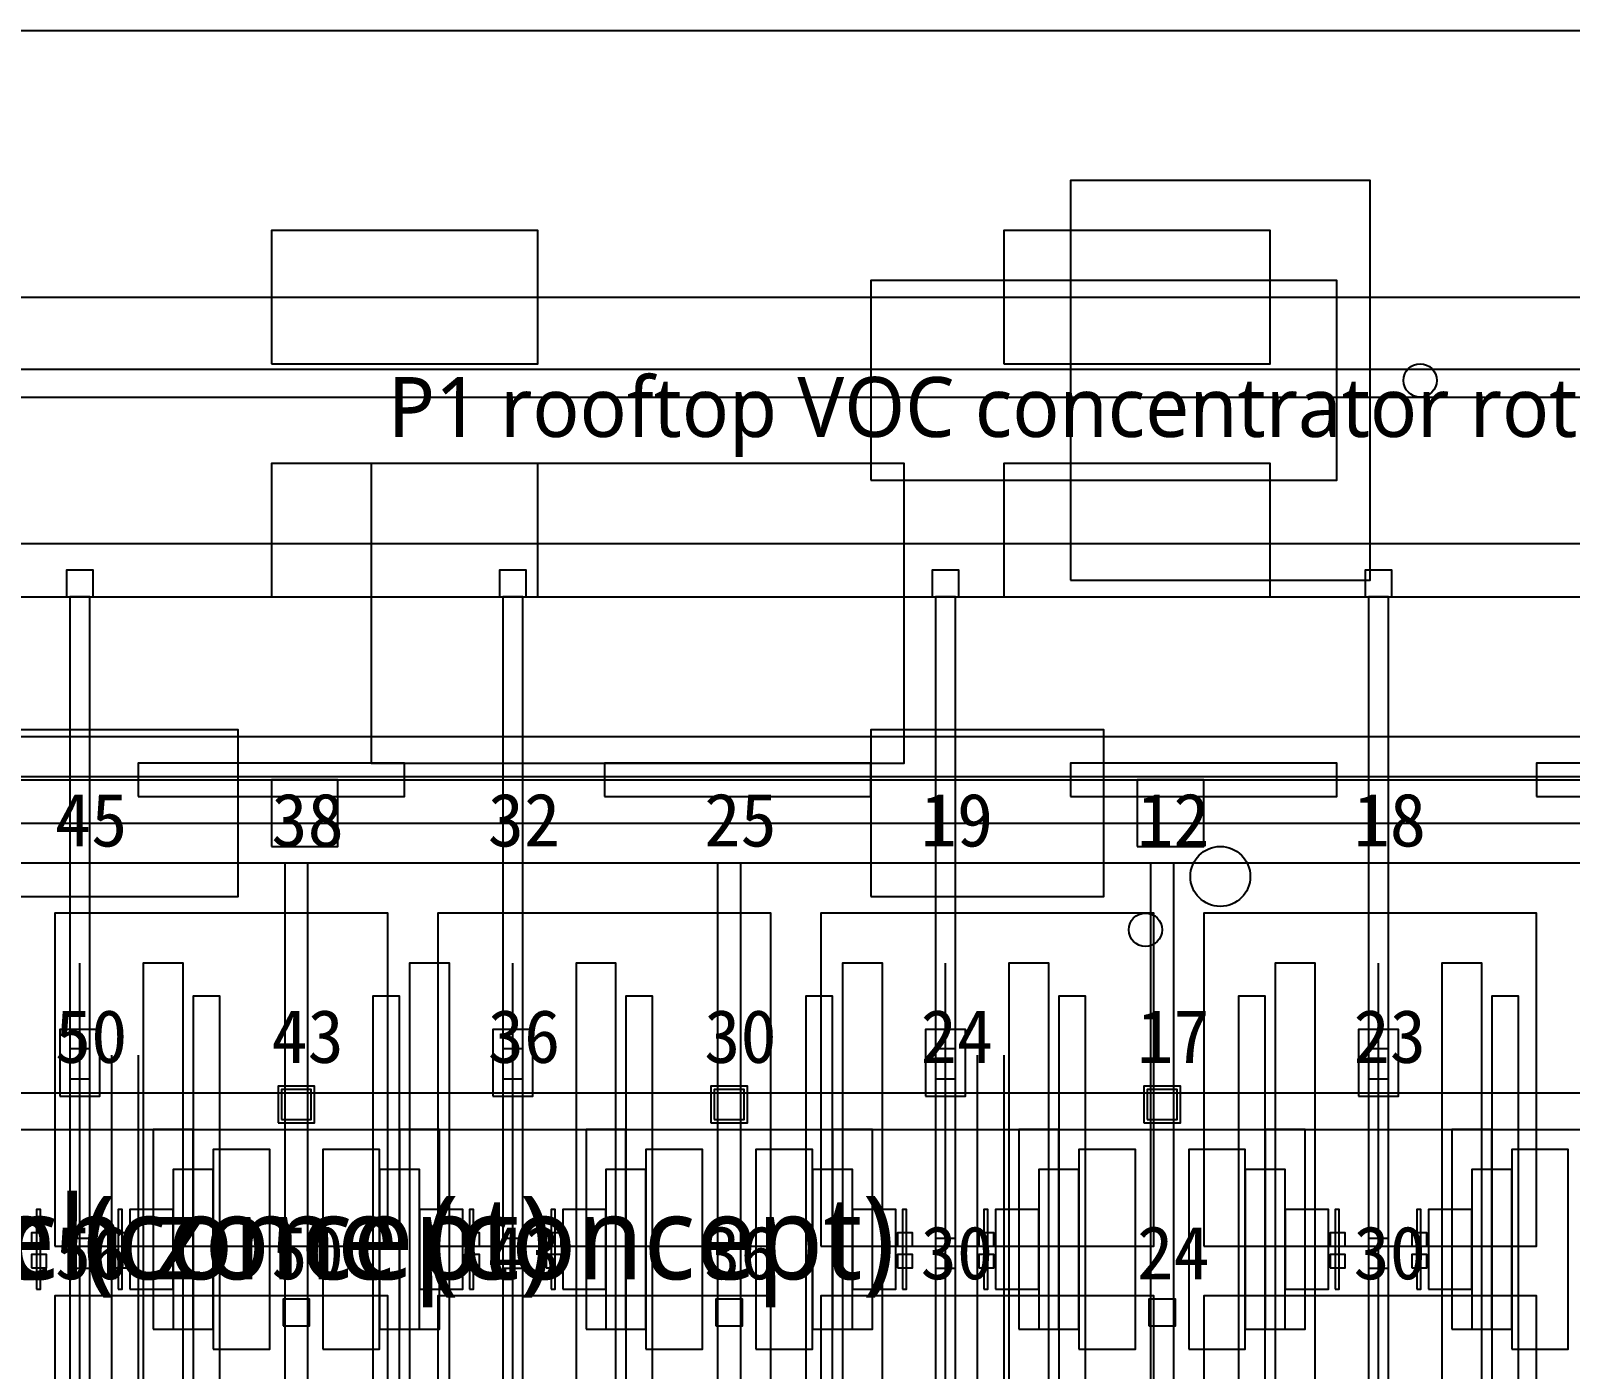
# Model space of a CAD drawing. Header units: metres. Extents: x -1640 to 1560, y -268 to 2338.
# Drawn here: x -119.22 to -72.99, y 2101.8 to 2142 of the extents above; entities that cross this region are included whole.
import ezdxf

# ---------------------------------------------------------------- set-up
doc = ezdxf.new("R2010")
doc.units = ezdxf.units.M
for name, color, linetype in [('1F_EHS_EXIT_DOOR_CONCEPT', 3, 'Continuous'), ('1F_EHS_EXTINGUISHER_HYDRANT_CABINET_CONCEPT', 1, 'Continuous'), ('1F_ELEC', 6, 'Continuous'), ('1F_STRUCT_COLUMN', 8, 'Continuous'), ('1F_SUPPORT', 4, 'Continuous'), ('1F_ZONE', 3, 'Continuous'), ('2F_CSF_LATERAL_RACK_CONCEPT', 9, 'Continuous'), ('2F_EHS_EXIT_DOOR_CONCEPT', 3, 'Continuous'), ('2F_EHS_EXTINGUISHER_HYDRANT_CABINET_CONCEPT', 1, 'Continuous'), ('2F_RFG', 5, 'Continuous'), ('2F_STRUCT_COLUMN', 8, 'Continuous'), ('2F_SUPPORT', 4, 'Continuous'), ('2F_VMB', 6, 'Continuous'), ('2F_ZONE', 3, 'Continuous'), ('3F_CLEANROOM_OVERHEAD_PIPE_DUCT_CONCEPT', 9, 'Continuous'), ('3F_EHS_EGRESS_DIST_M', 2, 'Continuous'), ('3F_EHS_EXIT_DOOR_CONCEPT', 3, 'Continuous'), ('3F_EHS_EXTINGUISHER_HYDRANT_CABINET_CONCEPT', 1, 'Continuous'), ('3F_ETCH', 2, 'Continuous'), ('3F_FOUP', 5, 'Continuous'), ('3F_OHT', 9, 'Continuous'), ('3F_OHTV', 1, 'Continuous'), ('3F_STRUCT_COLUMN', 8, 'Continuous'), ('3F_SUPPORT', 4, 'Continuous'), ('3F_TBAR', 6, 'Continuous'), ('3F_TEXT', 7, 'Continuous'), ('3F_ZONE', 3, 'Continuous'), ('4F_DCC', 3, 'Continuous'), ('4F_FFU', 1, 'Continuous'), ('4F_MAU', 2, 'Continuous'), ('4F_STRUCT_PLENUM_TRUSS_CONCEPT', 9, 'Continuous'), ('4F_SUPPORT', 4, 'Continuous'), ('4F_ZONE', 3, 'Continuous'), ('5F_EHS_EXIT_DOOR_CONCEPT', 3, 'Continuous'), ('5F_EHS_EXTINGUISHER_HYDRANT_CABINET_CONCEPT', 1, 'Continuous'), ('5F_ELEC', 6, 'Continuous'), ('5F_STRUCT_COLUMN', 8, 'Continuous'), ('5F_SUPPORT', 4, 'Continuous'), ('5F_ZONE', 3, 'Continuous'), ('6F_CSF_LATERAL_RACK_CONCEPT', 9, 'Continuous'), ('6F_EHS_EXIT_DOOR_CONCEPT', 3, 'Continuous'), ('6F_EHS_EXTINGUISHER_HYDRANT_CABINET_CONCEPT', 1, 'Continuous'), ('6F_RFG', 5, 'Continuous'), ('6F_STRUCT_COLUMN', 8, 'Continuous'), ('6F_SUPPORT', 4, 'Continuous'), ('6F_VMB', 6, 'Continuous'), ('6F_ZONE', 3, 'Continuous'), ('7F_CLEANROOM_OVERHEAD_PIPE_DUCT_CONCEPT', 9, 'Continuous'), ('7F_EHS_EGRESS_DIST_M', 2, 'Continuous'), ('7F_EHS_EXIT_DOOR_CONCEPT', 3, 'Continuous'), ('7F_EHS_EXTINGUISHER_HYDRANT_CABINET_CONCEPT', 1, 'Continuous'), ('7F_ETCH', 2, 'Continuous'), ('7F_FOUP', 5, 'Continuous'), ('7F_OHT', 9, 'Continuous'), ('7F_OHTV', 1, 'Continuous'), ('7F_STRUCT_COLUMN', 8, 'Continuous'), ('7F_SUPPORT', 4, 'Continuous'), ('7F_TBAR', 6, 'Continuous'), ('7F_TEXT', 7, 'Continuous'), ('7F_ZONE', 3, 'Continuous'), ('8F_DCC', 3, 'Continuous'), ('8F_FFU', 1, 'Continuous'), ('8F_MAU', 2, 'Continuous'), ('8F_STRUCT_PLENUM_TRUSS_CONCEPT', 9, 'Continuous'), ('8F_SUPPORT', 4, 'Continuous'), ('8F_ZONE', 3, 'Continuous'), ('EHS_TREATED_EXHAUST', 30, 'Continuous'), ('OUTLINE', 7, 'Continuous'), ('RF_RSC', 4, 'Continuous'), ('RF_STACK', 2, 'Continuous'), ('UTIL_CHW.R_CONCEPT', 2, 'Continuous'), ('UTIL_CHW.S_CONCEPT', 1, 'Continuous'), ('UTIL_ELEC.EMERG_CONCEPT', 4, 'Continuous'), ('UTIL_ELEC.MV_CONCEPT', 1, 'Continuous'), ('UTIL_ELEC.UPS_CONCEPT', 3, 'Continuous'), ('UTIL_EXH.HEAT_CONCEPT', 1, 'Continuous'), ('UTIL_EXH.VOC_CONCEPT', 6, 'Continuous'), ('UTIL_PCW.R_CONCEPT', 1, 'Continuous'), ('UTIL_PCW.S_CONCEPT', 6, 'Continuous'), ('UTIL_PLANT', 2, 'Continuous'), ('UTIL_TEXT', 7, 'Continuous'), ('UTIL_UPW.R_CONCEPT', 2, 'Continuous'), ('UTIL_UPW.S_CONCEPT', 1, 'Continuous')]:
    doc.layers.add(name, color=color, linetype=linetype)
doc.styles.add('KO', font='malgun.ttf')

msp = doc.modelspace()

# ---------------------------------------------------------------- linework, layer by layer
at = {"layer": '1F_EHS_EXIT_DOOR_CONCEPT'}
msp.add_circle((-83.5, 2116.6), 0.9, dxfattribs=at)
at = {"layer": '1F_EHS_EXTINGUISHER_HYDRANT_CABINET_CONCEPT'}
for centre in [(-77.5, 2131.5), (-85.75, 2115)]:
    msp.add_circle(centre, 0.5, dxfattribs=at)
at = {"layer": '1F_ELEC'}
for points in [[(-112, 2132), (-104, 2132), (-104, 2136), (-112, 2136)], [(-90, 2132), (-82, 2132), (-82, 2136), (-90, 2136)], [(-112, 2125), (-104, 2125), (-104, 2129), (-112, 2129)], [(-90, 2125), (-82, 2125), (-82, 2129), (-90, 2129)]]:
    msp.add_lwpolyline(points, close=True, dxfattribs=at)
at = {"layer": '1F_STRUCT_COLUMN'}
for points in [[(-111.8, 2109.2), (-110.7, 2109.2), (-110.7, 2110.3), (-111.8, 2110.3)], [(-98.8, 2109.2), (-97.7, 2109.2), (-97.7, 2110.3), (-98.8, 2110.3)], [(-85.8, 2109.2), (-84.7, 2109.2), (-84.7, 2110.3), (-85.8, 2110.3)]]:
    msp.add_lwpolyline(points, close=True, dxfattribs=at)
at = {"layer": '1F_SUPPORT'}
msp.add_lwpolyline([(-88, 2125.5), (-79, 2125.5), (-79, 2137.5), (-88, 2137.5)], close=True, dxfattribs=at)
at = {"layer": '1F_ZONE'}
msp.add_lwpolyline([(-223.5, 1966), (1, 1966), (1, 2117), (-223.5, 2117)], close=True, dxfattribs=at)
at = {"layer": '2F_CSF_LATERAL_RACK_CONCEPT'}
for points in [[(-114.35, 1970), (-113.55, 1970), (-113.55, 2113), (-114.35, 2113)], [(-108.95, 1970), (-108.15, 1970), (-108.15, 2113), (-108.95, 2113)], [(-101.35, 1970), (-100.55, 1970), (-100.55, 2113), (-101.35, 2113)], [(-95.95, 1970), (-95.15, 1970), (-95.15, 2113), (-95.95, 2113)], [(-88.35, 1970), (-87.55, 1970), (-87.55, 2113), (-88.35, 2113)], [(-82.95, 1970), (-82.15, 1970), (-82.15, 2113), (-82.95, 2113)], [(-75.35, 1970), (-74.55, 1970), (-74.55, 2113), (-75.35, 2113)]]:
    msp.add_lwpolyline(points, close=True, dxfattribs=at)
at = {"layer": '2F_EHS_EXIT_DOOR_CONCEPT'}
msp.add_circle((-83.5, 2116.6), 0.9, dxfattribs=at)
at = {"layer": '2F_EHS_EXTINGUISHER_HYDRANT_CABINET_CONCEPT'}
msp.add_circle((-77.5, 2131.5), 0.5, dxfattribs=at)
at = {"layer": '2F_RFG'}
for points in [[(-115.55, 2103), (-114.35, 2103), (-114.35, 2109), (-115.55, 2109)], [(-108.15, 2103), (-106.95, 2103), (-106.95, 2109), (-108.15, 2109)], [(-102.55, 2103), (-101.35, 2103), (-101.35, 2109), (-102.55, 2109)], [(-95.15, 2103), (-93.95, 2103), (-93.95, 2109), (-95.15, 2109)], [(-89.55, 2103), (-88.35, 2103), (-88.35, 2109), (-89.55, 2109)], [(-82.15, 2103), (-80.95, 2103), (-80.95, 2109), (-82.15, 2109)], [(-76.55, 2103), (-75.35, 2103), (-75.35, 2109), (-76.55, 2109)]]:
    msp.add_lwpolyline(points, close=True, dxfattribs=at)
at = {"layer": '2F_STRUCT_COLUMN'}
for points in [[(-111.7, 2109.3), (-110.8, 2109.3), (-110.8, 2110.2), (-111.7, 2110.2)], [(-98.7, 2109.3), (-97.8, 2109.3), (-97.8, 2110.2), (-98.7, 2110.2)], [(-85.7, 2109.3), (-84.8, 2109.3), (-84.8, 2110.2), (-85.7, 2110.2)]]:
    msp.add_lwpolyline(points, close=True, dxfattribs=at)
at = {"layer": '2F_SUPPORT'}
msp.add_lwpolyline([(-88, 2125.5), (-79, 2125.5), (-79, 2137.5), (-88, 2137.5)], close=True, dxfattribs=at)
at = {"layer": '2F_VMB'}
for points in [[(-118.35, 2110), (-117.15, 2110), (-117.15, 2112), (-118.35, 2112)], [(-105.35, 2110), (-104.15, 2110), (-104.15, 2112), (-105.35, 2112)], [(-92.35, 2110), (-91.15, 2110), (-91.15, 2112), (-92.35, 2112)], [(-79.35, 2110), (-78.15, 2110), (-78.15, 2112), (-79.35, 2112)]]:
    msp.add_lwpolyline(points, close=True, dxfattribs=at)
at = {"layer": '2F_ZONE'}
msp.add_lwpolyline([(-223.5, 1966), (1, 1966), (1, 2117), (-223.5, 2117)], close=True, dxfattribs=at)
at = {"layer": '3F_CLEANROOM_OVERHEAD_PIPE_DUCT_CONCEPT'}
for points in [[(-115.85, 1969), (-114.65, 1969), (-114.65, 2114), (-115.85, 2114)], [(-107.85, 1969), (-106.65, 1969), (-106.65, 2114), (-107.85, 2114)], [(-102.85, 1969), (-101.65, 1969), (-101.65, 2114), (-102.85, 2114)], [(-94.85, 1969), (-93.65, 1969), (-93.65, 2114), (-94.85, 2114)], [(-89.85, 1969), (-88.65, 1969), (-88.65, 2114), (-89.85, 2114)], [(-81.85, 1969), (-80.65, 1969), (-80.65, 2114), (-81.85, 2114)], [(-76.85, 1969), (-75.65, 1969), (-75.65, 2114), (-76.85, 2114)]]:
    msp.add_lwpolyline(points, close=True, dxfattribs=at)
at = {"layer": '3F_EHS_EXIT_DOOR_CONCEPT'}
msp.add_circle((-83.5, 2116.6), 0.9, dxfattribs=at)
at = {"layer": '3F_EHS_EXTINGUISHER_HYDRANT_CABINET_CONCEPT'}
msp.add_circle((-77.5, 2131.5), 0.5, dxfattribs=at)
at = {"layer": '3F_ETCH'}
for points in [[(-113.75, 2102.4), (-112.05, 2102.4), (-112.05, 2108.4), (-113.75, 2108.4)], [(-110.45, 2102.4), (-108.75, 2102.4), (-108.75, 2108.4), (-110.45, 2108.4)], [(-100.75, 2102.4), (-99.05, 2102.4), (-99.05, 2108.4), (-100.75, 2108.4)], [(-97.45, 2102.4), (-95.75, 2102.4), (-95.75, 2108.4), (-97.45, 2108.4)], [(-87.75, 2102.4), (-86.05, 2102.4), (-86.05, 2108.4), (-87.75, 2108.4)], [(-84.45, 2102.4), (-82.75, 2102.4), (-82.75, 2108.4), (-84.45, 2108.4)], [(-74.75, 2102.4), (-73.05, 2102.4), (-73.05, 2108.4), (-74.75, 2108.4)], [(-114.95, 2103), (-113.75, 2103), (-113.75, 2107.8), (-114.95, 2107.8)], [(-108.75, 2103), (-107.55, 2103), (-107.55, 2107.8), (-108.75, 2107.8)], [(-101.95, 2103), (-100.75, 2103), (-100.75, 2107.8), (-101.95, 2107.8)], [(-95.75, 2103), (-94.55, 2103), (-94.55, 2107.8), (-95.75, 2107.8)], [(-88.95, 2103), (-87.75, 2103), (-87.75, 2107.8), (-88.95, 2107.8)], [(-82.75, 2103), (-81.55, 2103), (-81.55, 2107.8), (-82.75, 2107.8)], [(-75.95, 2103), (-74.75, 2103), (-74.75, 2107.8), (-75.95, 2107.8)], [(-116.25, 2104.2), (-114.95, 2104.2), (-114.95, 2106.6), (-116.25, 2106.6)], [(-107.55, 2104.2), (-106.25, 2104.2), (-106.25, 2106.6), (-107.55, 2106.6)], [(-103.25, 2104.2), (-101.95, 2104.2), (-101.95, 2106.6), (-103.25, 2106.6)], [(-94.55, 2104.2), (-93.25, 2104.2), (-93.25, 2106.6), (-94.55, 2106.6)], [(-90.25, 2104.2), (-88.95, 2104.2), (-88.95, 2106.6), (-90.25, 2106.6)], [(-81.55, 2104.2), (-80.25, 2104.2), (-80.25, 2106.6), (-81.55, 2106.6)], [(-77.25, 2104.2), (-75.95, 2104.2), (-75.95, 2106.6), (-77.25, 2106.6)]]:
    msp.add_lwpolyline(points, close=True, dxfattribs=at)
at = {"layer": '3F_FOUP'}
for points in [[(-119.2, 2105.5), (-118.75, 2105.5), (-118.75, 2105.9), (-119.2, 2105.9)], [(-116.75, 2105.5), (-116.3, 2105.5), (-116.3, 2105.9), (-116.75, 2105.9)], [(-106.2, 2105.5), (-105.75, 2105.5), (-105.75, 2105.9), (-106.2, 2105.9)], [(-103.75, 2105.5), (-103.3, 2105.5), (-103.3, 2105.9), (-103.75, 2105.9)], [(-93.2, 2105.5), (-92.75, 2105.5), (-92.75, 2105.9), (-93.2, 2105.9)], [(-90.75, 2105.5), (-90.3, 2105.5), (-90.3, 2105.9), (-90.75, 2105.9)], [(-80.2, 2105.5), (-79.75, 2105.5), (-79.75, 2105.9), (-80.2, 2105.9)], [(-77.75, 2105.5), (-77.3, 2105.5), (-77.3, 2105.9), (-77.75, 2105.9)], [(-119.2, 2104.85), (-118.75, 2104.85), (-118.75, 2105.25), (-119.2, 2105.25)], [(-116.75, 2104.85), (-116.3, 2104.85), (-116.3, 2105.25), (-116.75, 2105.25)], [(-106.2, 2104.85), (-105.75, 2104.85), (-105.75, 2105.25), (-106.2, 2105.25)], [(-103.75, 2104.85), (-103.3, 2104.85), (-103.3, 2105.25), (-103.75, 2105.25)], [(-93.2, 2104.85), (-92.75, 2104.85), (-92.75, 2105.25), (-93.2, 2105.25)], [(-90.75, 2104.85), (-90.3, 2104.85), (-90.3, 2105.25), (-90.75, 2105.25)], [(-80.2, 2104.85), (-79.75, 2104.85), (-79.75, 2105.25), (-80.2, 2105.25)], [(-77.75, 2104.85), (-77.3, 2104.85), (-77.3, 2105.25), (-77.75, 2105.25)]]:
    msp.add_lwpolyline(points, close=True, dxfattribs=at)
at = {"layer": '3F_OHT'}
for p, q in [((-117.75, 2045.5), (-117.75, 2114)), ((-104.75, 2045.5), (-104.75, 2114)), ((-91.75, 2045.5), (-91.75, 2114)), ((-78.75, 2045.5), (-78.75, 2114))]:
    msp.add_line(p, q, dxfattribs=at)
at = {"layer": '3F_OHTV'}
for points in [[(-118.05, 2110.52), (-117.45, 2110.52), (-117.45, 2111.42), (-118.05, 2111.42)], [(-105.05, 2110.52), (-104.45, 2110.52), (-104.45, 2111.42), (-105.05, 2111.42)], [(-92.05, 2110.52), (-91.45, 2110.52), (-91.45, 2111.42), (-92.05, 2111.42)], [(-79.05, 2110.52), (-78.45, 2110.52), (-78.45, 2111.42), (-79.05, 2111.42)], [(-118.05, 2104.83), (-117.45, 2104.83), (-117.45, 2105.73), (-118.05, 2105.73)], [(-105.05, 2104.83), (-104.45, 2104.83), (-104.45, 2105.73), (-105.05, 2105.73)], [(-92.05, 2104.83), (-91.45, 2104.83), (-91.45, 2105.73), (-92.05, 2105.73)], [(-79.05, 2104.83), (-78.45, 2104.83), (-78.45, 2105.73), (-79.05, 2105.73)]]:
    msp.add_lwpolyline(points, close=True, dxfattribs=at)
at = {"layer": '3F_STRUCT_COLUMN'}
for points in [[(-111.65, 2103.1), (-110.85, 2103.1), (-110.85, 2103.9), (-111.65, 2103.9)], [(-98.65, 2103.1), (-97.85, 2103.1), (-97.85, 2103.9), (-98.65, 2103.9)], [(-85.65, 2103.1), (-84.85, 2103.1), (-84.85, 2103.9), (-85.65, 2103.9)]]:
    msp.add_lwpolyline(points, close=True, dxfattribs=at)
at = {"layer": '3F_SUPPORT'}
msp.add_lwpolyline([(-88, 2125.5), (-79, 2125.5), (-79, 2137.5), (-88, 2137.5)], close=True, dxfattribs=at)
at = {"layer": '3F_TBAR'}
for points in [[(-119.05, 2104.2), (-118.93, 2104.2), (-118.93, 2106.6), (-119.05, 2106.6)], [(-116.6, 2104.2), (-116.48, 2104.2), (-116.48, 2106.6), (-116.6, 2106.6)], [(-106.05, 2104.2), (-105.93, 2104.2), (-105.93, 2106.6), (-106.05, 2106.6)], [(-103.6, 2104.2), (-103.48, 2104.2), (-103.48, 2106.6), (-103.6, 2106.6)], [(-93.05, 2104.2), (-92.93, 2104.2), (-92.93, 2106.6), (-93.05, 2106.6)], [(-90.6, 2104.2), (-90.48, 2104.2), (-90.48, 2106.6), (-90.6, 2106.6)], [(-80.05, 2104.2), (-79.93, 2104.2), (-79.93, 2106.6), (-80.05, 2106.6)], [(-77.6, 2104.2), (-77.48, 2104.2), (-77.48, 2106.6), (-77.6, 2106.6)]]:
    msp.add_lwpolyline(points, close=True, dxfattribs=at)
at = {"layer": '3F_ZONE'}
msp.add_lwpolyline([(-223.5, 1966), (1, 1966), (1, 2117), (-223.5, 2117)], close=True, dxfattribs=at)
at = {"layer": '4F_DCC'}
for points in [[(-116, 2119), (-108, 2119), (-108, 2120), (-116, 2120)], [(-102, 2119), (-94, 2119), (-94, 2120), (-102, 2120)], [(-88, 2119), (-80, 2119), (-80, 2120), (-88, 2120)], [(-74, 2119), (-66, 2119), (-66, 2120), (-74, 2120)]]:
    msp.add_lwpolyline(points, close=True, dxfattribs=at)
at = {"layer": '4F_FFU'}
for points in [[(-118.5, 2105.5), (-108.5, 2105.5), (-108.5, 2115.5), (-118.5, 2115.5)], [(-107, 2105.5), (-97, 2105.5), (-97, 2115.5), (-107, 2115.5)], [(-95.5, 2105.5), (-85.5, 2105.5), (-85.5, 2115.5), (-95.5, 2115.5)], [(-84, 2105.5), (-74, 2105.5), (-74, 2115.5), (-84, 2115.5)], [(-118.5, 2094), (-108.5, 2094), (-108.5, 2104), (-118.5, 2104)], [(-107, 2094), (-97, 2094), (-97, 2104), (-107, 2104)], [(-95.5, 2094), (-85.5, 2094), (-85.5, 2104), (-95.5, 2104)], [(-84, 2094), (-74, 2094), (-74, 2104), (-84, 2104)]]:
    msp.add_lwpolyline(points, close=True, dxfattribs=at)
at = {"layer": '4F_MAU'}
msp.add_lwpolyline([(-94, 2128.5), (-80, 2128.5), (-80, 2134.5), (-94, 2134.5)], close=True, dxfattribs=at)
at = {"layer": '4F_STRUCT_PLENUM_TRUSS_CONCEPT'}
for points in [[(-111.6, 1966), (-110.9, 1966), (-110.9, 2117), (-111.6, 2117)], [(-98.6, 1966), (-97.9, 1966), (-97.9, 2117), (-98.6, 2117)], [(-85.6, 1966), (-84.9, 1966), (-84.9, 2117), (-85.6, 2117)]]:
    msp.add_lwpolyline(points, close=True, dxfattribs=at)
at = {"layer": '4F_SUPPORT'}
msp.add_lwpolyline([(-88, 2125.5), (-79, 2125.5), (-79, 2137.5), (-88, 2137.5)], close=True, dxfattribs=at)
at = {"layer": '4F_ZONE'}
msp.add_lwpolyline([(-223.5, 1966), (1, 1966), (1, 2117), (-223.5, 2117)], close=True, dxfattribs=at)
at = {"layer": '5F_EHS_EXIT_DOOR_CONCEPT'}
msp.add_circle((-83.5, 2116.6), 0.9, dxfattribs=at)
at = {"layer": '5F_EHS_EXTINGUISHER_HYDRANT_CABINET_CONCEPT'}
for centre in [(-77.5, 2131.5), (-85.75, 2115)]:
    msp.add_circle(centre, 0.5, dxfattribs=at)
at = {"layer": '5F_ELEC'}
for points in [[(-112, 2132), (-104, 2132), (-104, 2136), (-112, 2136)], [(-90, 2132), (-82, 2132), (-82, 2136), (-90, 2136)], [(-112, 2125), (-104, 2125), (-104, 2129), (-112, 2129)], [(-90, 2125), (-82, 2125), (-82, 2129), (-90, 2129)]]:
    msp.add_lwpolyline(points, close=True, dxfattribs=at)
at = {"layer": '5F_STRUCT_COLUMN'}
for points in [[(-111.8, 2109.2), (-110.7, 2109.2), (-110.7, 2110.3), (-111.8, 2110.3)], [(-98.8, 2109.2), (-97.7, 2109.2), (-97.7, 2110.3), (-98.8, 2110.3)], [(-85.8, 2109.2), (-84.7, 2109.2), (-84.7, 2110.3), (-85.8, 2110.3)]]:
    msp.add_lwpolyline(points, close=True, dxfattribs=at)
at = {"layer": '5F_SUPPORT'}
msp.add_lwpolyline([(-88, 2125.5), (-79, 2125.5), (-79, 2137.5), (-88, 2137.5)], close=True, dxfattribs=at)
at = {"layer": '5F_ZONE'}
msp.add_lwpolyline([(-223.5, 1966), (1, 1966), (1, 2117), (-223.5, 2117)], close=True, dxfattribs=at)
at = {"layer": '6F_CSF_LATERAL_RACK_CONCEPT'}
for points in [[(-114.35, 1970), (-113.55, 1970), (-113.55, 2113), (-114.35, 2113)], [(-108.95, 1970), (-108.15, 1970), (-108.15, 2113), (-108.95, 2113)], [(-101.35, 1970), (-100.55, 1970), (-100.55, 2113), (-101.35, 2113)], [(-95.95, 1970), (-95.15, 1970), (-95.15, 2113), (-95.95, 2113)], [(-88.35, 1970), (-87.55, 1970), (-87.55, 2113), (-88.35, 2113)], [(-82.95, 1970), (-82.15, 1970), (-82.15, 2113), (-82.95, 2113)], [(-75.35, 1970), (-74.55, 1970), (-74.55, 2113), (-75.35, 2113)]]:
    msp.add_lwpolyline(points, close=True, dxfattribs=at)
at = {"layer": '6F_EHS_EXIT_DOOR_CONCEPT'}
msp.add_circle((-83.5, 2116.6), 0.9, dxfattribs=at)
at = {"layer": '6F_EHS_EXTINGUISHER_HYDRANT_CABINET_CONCEPT'}
msp.add_circle((-77.5, 2131.5), 0.5, dxfattribs=at)
at = {"layer": '6F_RFG'}
for points in [[(-115.55, 2103), (-114.35, 2103), (-114.35, 2109), (-115.55, 2109)], [(-108.15, 2103), (-106.95, 2103), (-106.95, 2109), (-108.15, 2109)], [(-102.55, 2103), (-101.35, 2103), (-101.35, 2109), (-102.55, 2109)], [(-95.15, 2103), (-93.95, 2103), (-93.95, 2109), (-95.15, 2109)], [(-89.55, 2103), (-88.35, 2103), (-88.35, 2109), (-89.55, 2109)], [(-82.15, 2103), (-80.95, 2103), (-80.95, 2109), (-82.15, 2109)], [(-76.55, 2103), (-75.35, 2103), (-75.35, 2109), (-76.55, 2109)]]:
    msp.add_lwpolyline(points, close=True, dxfattribs=at)
at = {"layer": '6F_STRUCT_COLUMN'}
for points in [[(-111.7, 2109.3), (-110.8, 2109.3), (-110.8, 2110.2), (-111.7, 2110.2)], [(-98.7, 2109.3), (-97.8, 2109.3), (-97.8, 2110.2), (-98.7, 2110.2)], [(-85.7, 2109.3), (-84.8, 2109.3), (-84.8, 2110.2), (-85.7, 2110.2)]]:
    msp.add_lwpolyline(points, close=True, dxfattribs=at)
at = {"layer": '6F_SUPPORT'}
msp.add_lwpolyline([(-88, 2125.5), (-79, 2125.5), (-79, 2137.5), (-88, 2137.5)], close=True, dxfattribs=at)
at = {"layer": '6F_VMB'}
for points in [[(-118.35, 2110), (-117.15, 2110), (-117.15, 2112), (-118.35, 2112)], [(-105.35, 2110), (-104.15, 2110), (-104.15, 2112), (-105.35, 2112)], [(-92.35, 2110), (-91.15, 2110), (-91.15, 2112), (-92.35, 2112)], [(-79.35, 2110), (-78.15, 2110), (-78.15, 2112), (-79.35, 2112)]]:
    msp.add_lwpolyline(points, close=True, dxfattribs=at)
at = {"layer": '6F_ZONE'}
msp.add_lwpolyline([(-223.5, 1966), (1, 1966), (1, 2117), (-223.5, 2117)], close=True, dxfattribs=at)
at = {"layer": '7F_CLEANROOM_OVERHEAD_PIPE_DUCT_CONCEPT'}
for points in [[(-115.85, 1969), (-114.65, 1969), (-114.65, 2114), (-115.85, 2114)], [(-107.85, 1969), (-106.65, 1969), (-106.65, 2114), (-107.85, 2114)], [(-102.85, 1969), (-101.65, 1969), (-101.65, 2114), (-102.85, 2114)], [(-94.85, 1969), (-93.65, 1969), (-93.65, 2114), (-94.85, 2114)], [(-89.85, 1969), (-88.65, 1969), (-88.65, 2114), (-89.85, 2114)], [(-81.85, 1969), (-80.65, 1969), (-80.65, 2114), (-81.85, 2114)], [(-76.85, 1969), (-75.65, 1969), (-75.65, 2114), (-76.85, 2114)]]:
    msp.add_lwpolyline(points, close=True, dxfattribs=at)
at = {"layer": '7F_EHS_EXIT_DOOR_CONCEPT'}
msp.add_circle((-83.5, 2116.6), 0.9, dxfattribs=at)
at = {"layer": '7F_EHS_EXTINGUISHER_HYDRANT_CABINET_CONCEPT'}
msp.add_circle((-77.5, 2131.5), 0.5, dxfattribs=at)
at = {"layer": '7F_ETCH'}
for points in [[(-113.75, 2102.4), (-112.05, 2102.4), (-112.05, 2108.4), (-113.75, 2108.4)], [(-110.45, 2102.4), (-108.75, 2102.4), (-108.75, 2108.4), (-110.45, 2108.4)], [(-100.75, 2102.4), (-99.05, 2102.4), (-99.05, 2108.4), (-100.75, 2108.4)], [(-97.45, 2102.4), (-95.75, 2102.4), (-95.75, 2108.4), (-97.45, 2108.4)], [(-87.75, 2102.4), (-86.05, 2102.4), (-86.05, 2108.4), (-87.75, 2108.4)], [(-84.45, 2102.4), (-82.75, 2102.4), (-82.75, 2108.4), (-84.45, 2108.4)], [(-74.75, 2102.4), (-73.05, 2102.4), (-73.05, 2108.4), (-74.75, 2108.4)], [(-114.95, 2103), (-113.75, 2103), (-113.75, 2107.8), (-114.95, 2107.8)], [(-108.75, 2103), (-107.55, 2103), (-107.55, 2107.8), (-108.75, 2107.8)], [(-101.95, 2103), (-100.75, 2103), (-100.75, 2107.8), (-101.95, 2107.8)], [(-95.75, 2103), (-94.55, 2103), (-94.55, 2107.8), (-95.75, 2107.8)], [(-88.95, 2103), (-87.75, 2103), (-87.75, 2107.8), (-88.95, 2107.8)], [(-82.75, 2103), (-81.55, 2103), (-81.55, 2107.8), (-82.75, 2107.8)], [(-75.95, 2103), (-74.75, 2103), (-74.75, 2107.8), (-75.95, 2107.8)], [(-116.25, 2104.2), (-114.95, 2104.2), (-114.95, 2106.6), (-116.25, 2106.6)], [(-107.55, 2104.2), (-106.25, 2104.2), (-106.25, 2106.6), (-107.55, 2106.6)], [(-103.25, 2104.2), (-101.95, 2104.2), (-101.95, 2106.6), (-103.25, 2106.6)], [(-94.55, 2104.2), (-93.25, 2104.2), (-93.25, 2106.6), (-94.55, 2106.6)], [(-90.25, 2104.2), (-88.95, 2104.2), (-88.95, 2106.6), (-90.25, 2106.6)], [(-81.55, 2104.2), (-80.25, 2104.2), (-80.25, 2106.6), (-81.55, 2106.6)], [(-77.25, 2104.2), (-75.95, 2104.2), (-75.95, 2106.6), (-77.25, 2106.6)]]:
    msp.add_lwpolyline(points, close=True, dxfattribs=at)
at = {"layer": '7F_FOUP'}
for points in [[(-119.2, 2105.5), (-118.75, 2105.5), (-118.75, 2105.9), (-119.2, 2105.9)], [(-116.75, 2105.5), (-116.3, 2105.5), (-116.3, 2105.9), (-116.75, 2105.9)], [(-106.2, 2105.5), (-105.75, 2105.5), (-105.75, 2105.9), (-106.2, 2105.9)], [(-103.75, 2105.5), (-103.3, 2105.5), (-103.3, 2105.9), (-103.75, 2105.9)], [(-93.2, 2105.5), (-92.75, 2105.5), (-92.75, 2105.9), (-93.2, 2105.9)], [(-90.75, 2105.5), (-90.3, 2105.5), (-90.3, 2105.9), (-90.75, 2105.9)], [(-80.2, 2105.5), (-79.75, 2105.5), (-79.75, 2105.9), (-80.2, 2105.9)], [(-77.75, 2105.5), (-77.3, 2105.5), (-77.3, 2105.9), (-77.75, 2105.9)], [(-119.2, 2104.85), (-118.75, 2104.85), (-118.75, 2105.25), (-119.2, 2105.25)], [(-116.75, 2104.85), (-116.3, 2104.85), (-116.3, 2105.25), (-116.75, 2105.25)], [(-106.2, 2104.85), (-105.75, 2104.85), (-105.75, 2105.25), (-106.2, 2105.25)], [(-103.75, 2104.85), (-103.3, 2104.85), (-103.3, 2105.25), (-103.75, 2105.25)], [(-93.2, 2104.85), (-92.75, 2104.85), (-92.75, 2105.25), (-93.2, 2105.25)], [(-90.75, 2104.85), (-90.3, 2104.85), (-90.3, 2105.25), (-90.75, 2105.25)], [(-80.2, 2104.85), (-79.75, 2104.85), (-79.75, 2105.25), (-80.2, 2105.25)], [(-77.75, 2104.85), (-77.3, 2104.85), (-77.3, 2105.25), (-77.75, 2105.25)]]:
    msp.add_lwpolyline(points, close=True, dxfattribs=at)
at = {"layer": '7F_OHT'}
for p, q in [((-117.75, 2045.5), (-117.75, 2114)), ((-104.75, 2045.5), (-104.75, 2114)), ((-91.75, 2045.5), (-91.75, 2114)), ((-78.75, 2045.5), (-78.75, 2114))]:
    msp.add_line(p, q, dxfattribs=at)
at = {"layer": '7F_OHTV'}
for points in [[(-118.05, 2110.52), (-117.45, 2110.52), (-117.45, 2111.42), (-118.05, 2111.42)], [(-105.05, 2110.52), (-104.45, 2110.52), (-104.45, 2111.42), (-105.05, 2111.42)], [(-92.05, 2110.52), (-91.45, 2110.52), (-91.45, 2111.42), (-92.05, 2111.42)], [(-79.05, 2110.52), (-78.45, 2110.52), (-78.45, 2111.42), (-79.05, 2111.42)], [(-118.05, 2104.83), (-117.45, 2104.83), (-117.45, 2105.73), (-118.05, 2105.73)], [(-105.05, 2104.83), (-104.45, 2104.83), (-104.45, 2105.73), (-105.05, 2105.73)], [(-92.05, 2104.83), (-91.45, 2104.83), (-91.45, 2105.73), (-92.05, 2105.73)], [(-79.05, 2104.83), (-78.45, 2104.83), (-78.45, 2105.73), (-79.05, 2105.73)]]:
    msp.add_lwpolyline(points, close=True, dxfattribs=at)
at = {"layer": '7F_STRUCT_COLUMN'}
for points in [[(-111.65, 2103.1), (-110.85, 2103.1), (-110.85, 2103.9), (-111.65, 2103.9)], [(-98.65, 2103.1), (-97.85, 2103.1), (-97.85, 2103.9), (-98.65, 2103.9)], [(-85.65, 2103.1), (-84.85, 2103.1), (-84.85, 2103.9), (-85.65, 2103.9)]]:
    msp.add_lwpolyline(points, close=True, dxfattribs=at)
at = {"layer": '7F_SUPPORT'}
msp.add_lwpolyline([(-88, 2125.5), (-79, 2125.5), (-79, 2137.5), (-88, 2137.5)], close=True, dxfattribs=at)
at = {"layer": '7F_TBAR'}
for points in [[(-119.05, 2104.2), (-118.93, 2104.2), (-118.93, 2106.6), (-119.05, 2106.6)], [(-116.6, 2104.2), (-116.48, 2104.2), (-116.48, 2106.6), (-116.6, 2106.6)], [(-106.05, 2104.2), (-105.93, 2104.2), (-105.93, 2106.6), (-106.05, 2106.6)], [(-103.6, 2104.2), (-103.48, 2104.2), (-103.48, 2106.6), (-103.6, 2106.6)], [(-93.05, 2104.2), (-92.93, 2104.2), (-92.93, 2106.6), (-93.05, 2106.6)], [(-90.6, 2104.2), (-90.48, 2104.2), (-90.48, 2106.6), (-90.6, 2106.6)], [(-80.05, 2104.2), (-79.93, 2104.2), (-79.93, 2106.6), (-80.05, 2106.6)], [(-77.6, 2104.2), (-77.48, 2104.2), (-77.48, 2106.6), (-77.6, 2106.6)]]:
    msp.add_lwpolyline(points, close=True, dxfattribs=at)
at = {"layer": '7F_ZONE'}
msp.add_lwpolyline([(-223.5, 1966), (1, 1966), (1, 2117), (-223.5, 2117)], close=True, dxfattribs=at)
at = {"layer": '8F_DCC'}
for points in [[(-116, 2119), (-108, 2119), (-108, 2120), (-116, 2120)], [(-102, 2119), (-94, 2119), (-94, 2120), (-102, 2120)], [(-88, 2119), (-80, 2119), (-80, 2120), (-88, 2120)], [(-74, 2119), (-66, 2119), (-66, 2120), (-74, 2120)]]:
    msp.add_lwpolyline(points, close=True, dxfattribs=at)
at = {"layer": '8F_FFU'}
for points in [[(-118.5, 2105.5), (-108.5, 2105.5), (-108.5, 2115.5), (-118.5, 2115.5)], [(-107, 2105.5), (-97, 2105.5), (-97, 2115.5), (-107, 2115.5)], [(-95.5, 2105.5), (-85.5, 2105.5), (-85.5, 2115.5), (-95.5, 2115.5)], [(-84, 2105.5), (-74, 2105.5), (-74, 2115.5), (-84, 2115.5)], [(-118.5, 2094), (-108.5, 2094), (-108.5, 2104), (-118.5, 2104)], [(-107, 2094), (-97, 2094), (-97, 2104), (-107, 2104)], [(-95.5, 2094), (-85.5, 2094), (-85.5, 2104), (-95.5, 2104)], [(-84, 2094), (-74, 2094), (-74, 2104), (-84, 2104)]]:
    msp.add_lwpolyline(points, close=True, dxfattribs=at)
at = {"layer": '8F_MAU'}
msp.add_lwpolyline([(-94, 2128.5), (-80, 2128.5), (-80, 2134.5), (-94, 2134.5)], close=True, dxfattribs=at)
at = {"layer": '8F_STRUCT_PLENUM_TRUSS_CONCEPT'}
for points in [[(-111.6, 1966), (-110.9, 1966), (-110.9, 2117), (-111.6, 2117)], [(-98.6, 1966), (-97.9, 1966), (-97.9, 2117), (-98.6, 2117)], [(-85.6, 1966), (-84.9, 1966), (-84.9, 2117), (-85.6, 2117)]]:
    msp.add_lwpolyline(points, close=True, dxfattribs=at)
at = {"layer": '8F_SUPPORT'}
msp.add_lwpolyline([(-88, 2125.5), (-79, 2125.5), (-79, 2137.5), (-88, 2137.5)], close=True, dxfattribs=at)
at = {"layer": '8F_ZONE'}
msp.add_lwpolyline([(-223.5, 1966), (1, 1966), (1, 2117), (-223.5, 2117)], close=True, dxfattribs=at)
at = {"layer": 'EHS_TREATED_EXHAUST'}
for points in [[(-118.15, 2125), (-117.35, 2125), (-117.35, 2125.8), (-118.15, 2125.8)], [(-118.15, 2125), (-117.35, 2125), (-117.35, 2125.8), (-118.15, 2125.8)], [(-105.15, 2125), (-104.35, 2125), (-104.35, 2125.8), (-105.15, 2125.8)], [(-105.15, 2125), (-104.35, 2125), (-104.35, 2125.8), (-105.15, 2125.8)], [(-92.15, 2125), (-91.35, 2125), (-91.35, 2125.8), (-92.15, 2125.8)], [(-92.15, 2125), (-91.35, 2125), (-91.35, 2125.8), (-92.15, 2125.8)], [(-79.15, 2125), (-78.35, 2125), (-78.35, 2125.8), (-79.15, 2125.8)], [(-79.15, 2125), (-78.35, 2125), (-78.35, 2125.8), (-79.15, 2125.8)], [(-118.05, 1970), (-117.45, 1970), (-117.45, 2125), (-118.05, 2125)], [(-118.05, 1970), (-117.45, 1970), (-117.45, 2125), (-118.05, 2125)], [(-105.05, 1970), (-104.45, 1970), (-104.45, 2125), (-105.05, 2125)], [(-105.05, 1970), (-104.45, 1970), (-104.45, 2125), (-105.05, 2125)], [(-92.05, 1970), (-91.45, 1970), (-91.45, 2125), (-92.05, 2125)], [(-92.05, 1970), (-91.45, 1970), (-91.45, 2125), (-92.05, 2125)], [(-79.05, 1970), (-78.45, 1970), (-78.45, 2125), (-79.05, 2125)], [(-79.05, 1970), (-78.45, 1970), (-78.45, 2125), (-79.05, 2125)]]:
    msp.add_lwpolyline(points, close=True, dxfattribs=at)
at = {"layer": 'OUTLINE'}
msp.add_lwpolyline([(-498, 1941), (51, 1941), (51, 2142), (-498, 2142)], close=True, dxfattribs=at)
at = {"layer": 'RF_RSC'}
for points in [[(-120, 2116), (-113, 2116), (-113, 2121), (-120, 2121)], [(-94, 2116), (-87, 2116), (-87, 2121), (-94, 2121)]]:
    msp.add_lwpolyline(points, close=True, dxfattribs=at)
at = {"layer": 'RF_STACK'}
for points in [[(-112, 2117.5), (-110, 2117.5), (-110, 2119.5), (-112, 2119.5)], [(-86, 2117.5), (-84, 2117.5), (-84, 2119.5), (-86, 2119.5)]]:
    msp.add_lwpolyline(points, close=True, dxfattribs=at)
at = {"layer": 'UTIL_CHW.R_CONCEPT'}
msp.add_line((-467.2, 2120.8), (-1.2, 2120.8), dxfattribs=at)
msp.add_line((-467.2, 2120.8), (-1.2, 2120.8), dxfattribs=at)
at = {"layer": 'UTIL_CHW.S_CONCEPT'}
msp.add_line((-468.5, 2119.5), (-2.5, 2119.5), dxfattribs=at)
msp.add_line((-468.5, 2119.5), (-2.5, 2119.5), dxfattribs=at)
at = {"layer": 'UTIL_ELEC.EMERG_CONCEPT'}
for p in [(-476.3, 2134), (-472.3, 2134)]:
    msp.add_line(p, (-4.7, 2134), dxfattribs=at)
at = {"layer": 'UTIL_ELEC.MV_CONCEPT'}
for p, q in [((-474.4, 2126.6), (-4.6, 2126.6)), ((-474.4, 2126.6), (-4.6, 2126.6)), ((-474.4, 2125), (-4.6, 2125)), ((-474.4, 2125), (-4.6, 2125))]:
    msp.add_line(p, q, dxfattribs=at)
at = {"layer": 'UTIL_ELEC.UPS_CONCEPT'}
msp.add_line((-446.3, 2131), (-4.7, 2131), dxfattribs=at)
msp.add_line((-446.3, 2131), (-4.7, 2131), dxfattribs=at)
at = {"layer": 'UTIL_EXH.HEAT_CONCEPT'}
for p, q in [((-458.55, 2131.84), (6.55, 2131.84)), ((-470.4, 2119.6), (-0.6, 2119.6)), ((-470.4, 2119.6), (-0.6, 2119.6))]:
    msp.add_line(p, q, dxfattribs=at)
at = {"layer": 'UTIL_EXH.VOC_CONCEPT'}
for p, q in [((-458.55, 2134), (6.55, 2134)), ((-470.4, 2118.2), (-0.6, 2118.2)), ((-470.4, 2118.2), (-0.6, 2118.2))]:
    msp.add_line(p, q, dxfattribs=at)
at = {"layer": 'UTIL_PCW.R_CONCEPT'}
for p, q in [((-115.995, 1971.78), (-115.995, 2111.23)), ((-115.995, 1971.78), (-115.995, 2111.23)), ((-89.995, 1971.78), (-89.995, 2111.23)), ((-89.995, 1971.78), (-89.995, 2111.23))]:
    msp.add_line(p, q, dxfattribs=at)
at = {"layer": 'UTIL_PCW.S_CONCEPT'}
for p, q in [((-116.795, 1971.78), (-116.795, 2111.23)), ((-116.795, 1971.78), (-116.795, 2111.23)), ((-90.795, 1971.78), (-90.795, 2111.23)), ((-90.795, 1971.78), (-90.795, 2111.23))]:
    msp.add_line(p, q, dxfattribs=at)
at = {"layer": 'UTIL_PLANT'}
msp.add_lwpolyline([(-109, 2120), (-93, 2120), (-93, 2129), (-109, 2129)], close=True, dxfattribs=at)
at = {"layer": 'UTIL_UPW.R_CONCEPT'}
msp.add_line((-468.3, 2110.1), (-2.7, 2110.1), dxfattribs=at)
msp.add_line((-468.3, 2110.1), (-2.7, 2110.1), dxfattribs=at)
at = {"layer": 'UTIL_UPW.S_CONCEPT'}
msp.add_line((-468.3, 2109), (-2.7, 2109), dxfattribs=at)
msp.add_line((-468.3, 2109), (-2.7, 2109), dxfattribs=at)

# ---------------------------------------------------------------- texts
at = {"layer": '3F_EHS_EGRESS_DIST_M'}
for s, p in [('45', (-118.5, 2117.5)), ('38', (-112, 2117.5)), ('32', (-105.5, 2117.5)), ('25', (-99, 2117.5)), ('19', (-92.5, 2117.5)), ('12', (-86, 2117.5)), ('18', (-79.5, 2117.5)), ('50', (-118.5, 2111)), ('43', (-112, 2111)), ('36', (-105.5, 2111)), ('30', (-99, 2111)), ('24', (-92.5, 2111)), ('17', (-86, 2111)), ('23', (-79.5, 2111)), ('56', (-118.5, 2104.5)), ('50', (-112, 2104.5)), ('43', (-105.5, 2104.5)), ('36', (-99, 2104.5)), ('30', (-92.5, 2104.5)), ('24', (-86, 2104.5)), ('30', (-79.5, 2104.5))]:
    msp.add_text(s, height=1.6, dxfattribs=at).set_placement(p)
at = {"layer": '3F_TEXT', "style": 'KO'}
for s, p in [('Photo (track + scanner) zone (concept)', (-161.95, 2104.5)), ('Etch zone (concept)', (-122.95, 2104.5))]:
    msp.add_text(s, height=2.5, dxfattribs=at).set_placement(p)
at = {"layer": '7F_EHS_EGRESS_DIST_M'}
for s, p in [('45', (-118.5, 2117.5)), ('38', (-112, 2117.5)), ('32', (-105.5, 2117.5)), ('25', (-99, 2117.5)), ('19', (-92.5, 2117.5)), ('12', (-86, 2117.5)), ('18', (-79.5, 2117.5)), ('50', (-118.5, 2111)), ('43', (-112, 2111)), ('36', (-105.5, 2111)), ('30', (-99, 2111)), ('24', (-92.5, 2111)), ('17', (-86, 2111)), ('23', (-79.5, 2111)), ('56', (-118.5, 2104.5)), ('50', (-112, 2104.5)), ('43', (-105.5, 2104.5)), ('36', (-99, 2104.5)), ('30', (-92.5, 2104.5)), ('24', (-86, 2104.5)), ('30', (-79.5, 2104.5))]:
    msp.add_text(s, height=1.6, dxfattribs=at).set_placement(p)
at = {"layer": '7F_TEXT', "style": 'KO'}
for s, p in [('Photo (track + scanner) zone (concept)', (-161.95, 2104.5)), ('Etch zone (concept)', (-122.95, 2104.5))]:
    msp.add_text(s, height=2.5, dxfattribs=at).set_placement(p)
at = {"layer": 'UTIL_TEXT', "style": 'KO'}
msp.add_text('P1 rooftop VOC concentrator rotor + oxidizer (concept)', height=1.8, dxfattribs=at).set_placement((-108.5, 2129.8))

doc.saveas('drawing.dxf')
